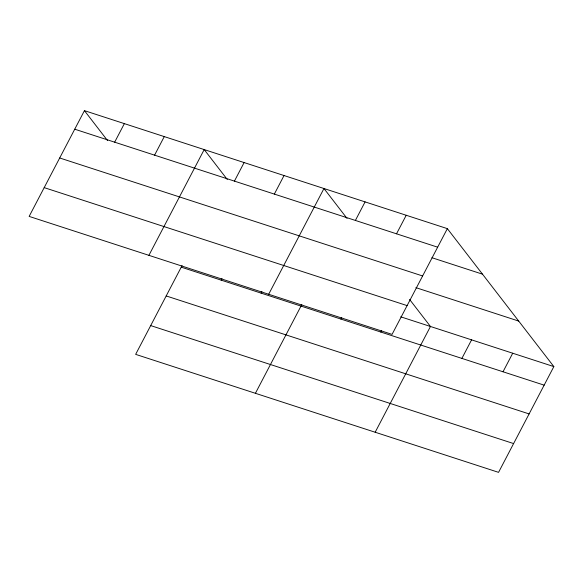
<?xml version="1.0" encoding="UTF-8"?>
<svg xmlns="http://www.w3.org/2000/svg" width="583" height="583" viewBox="0 0 583 583"><rect width="100%" height="100%" fill="white"/><g stroke="black" fill="none" stroke-linecap="round" stroke-linejoin="round"><path stroke-width="0.87" d="M84.44 110.646L29.15 216.402L392.067 334.387L447.35 228.638L84.44 110.646L107.498 140.525M114.662 142.179L124.361 123.625M154.582 155.158L164.275 136.604M148.913 255.339L204.196 149.583L227.261 179.462M182.078 265.549L135.65 354.362L498.56 472.354L553.85 366.598L447.35 228.638M234.424 181.116L244.117 162.562M221.161 280.139L221.999 278.528M274.338 194.095L284.038 175.541M261.082 293.118L261.92 291.507M268.676 294.277L323.959 188.52L347.023 218.399M255.412 393.299L301.841 304.486M355.39 220.44L365.089 201.893M340.917 319.076L341.762 317.465M396.52 233.812L406.22 215.265M380.837 332.055L381.683 330.444M375.175 432.236L430.458 326.48L409.594 299.451M461.889 358.407L471.589 339.853M503.02 371.779L512.719 353.225M74.741 129.2L437.651 247.185M431.937 257.722L482.498 274.163M59.692 157.978L422.609 275.963M415.883 287.638L518.702 321.073M44.191 187.624L407.109 305.609M400.732 316.817L553.85 366.598M181.24 267.16L544.15 385.152M166.191 295.938L529.109 413.923M150.691 325.591L513.608 443.576"/></g></svg>
